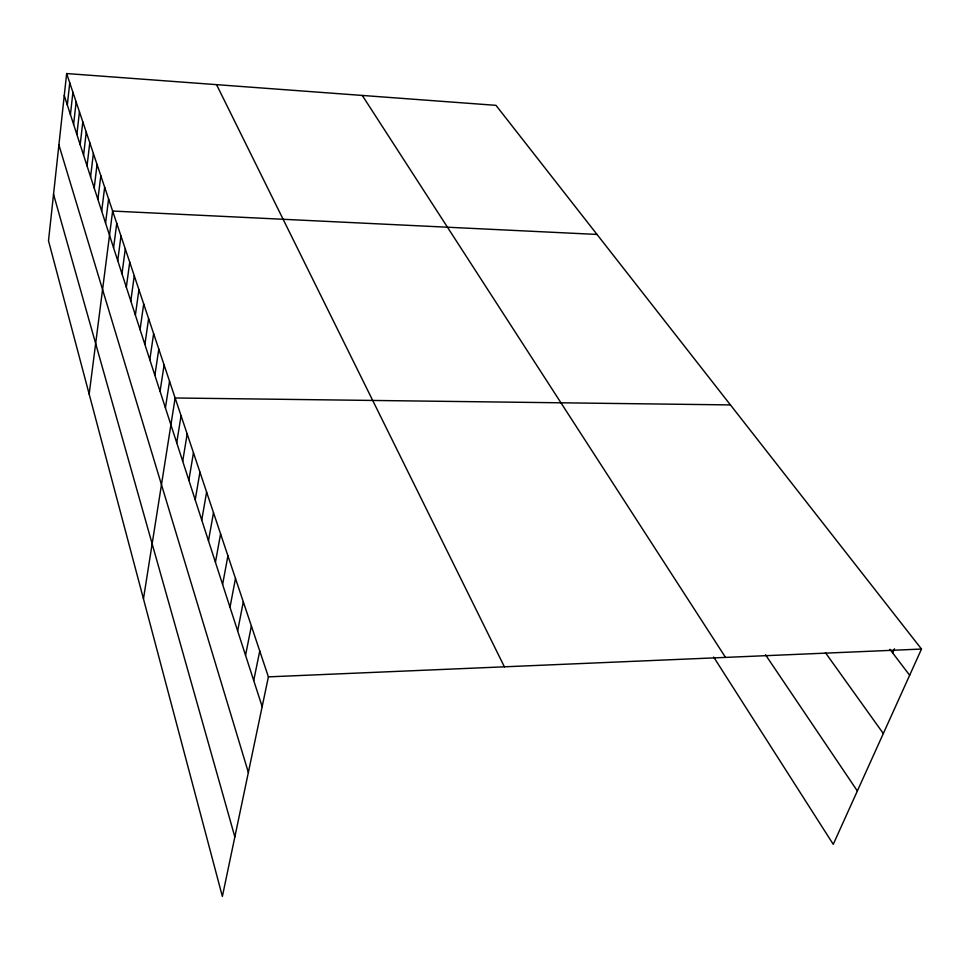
<?xml version="1.0" encoding="UTF-8"?>
<svg xmlns="http://www.w3.org/2000/svg" width="970" height="970" viewBox="0 0 970 970"><rect width="100%" height="100%" fill="white"/><g stroke="black" fill="none" stroke-linecap="round" stroke-linejoin="round"><path stroke-width="1.45" d="M66.651 73.55L48.5 240.742L222.373 896.45L268.399 676.866L66.651 73.55L495.973 105.342L921.5 649.051L833.254 844.324L713.665 657.054M67.318 104.978L69.743 82.814M70.434 114.605L72.908 92.283M73.611 124.427L76.145 101.947M76.872 134.466L79.443 111.817M80.183 144.712L82.814 121.893M83.578 155.188L86.257 132.199M87.045 165.882L89.786 142.723M90.586 176.819L93.375 153.478M94.199 187.986L97.061 164.476M97.897 199.42L100.819 175.715M101.692 211.108L104.663 187.222M105.56 223.064L108.604 198.995M89.167 394.123L112.629 211.048L596.999 234.437M113.575 247.811L116.752 223.379M117.734 260.627L120.971 236.001M121.977 273.758L125.3 248.938M126.33 287.205L129.737 262.191M130.804 300.991L134.272 275.783M135.376 315.117L138.94 289.703M140.068 329.594L143.705 303.986M144.882 344.447L148.616 318.645M149.816 359.688L153.636 333.68M154.873 375.329L158.801 349.115M160.074 391.395L164.1 364.962M165.421 407.885L169.544 381.246M143.463 598.866L175.146 397.979L730.422 404.914M176.722 442.781L181.075 415.718M182.7 461.259L187.174 433.966M188.859 480.271L193.466 452.76M195.212 499.853L199.941 472.123M201.748 520.041L206.61 492.081M208.477 540.836L213.497 512.657M215.425 562.297L220.59 533.888M222.603 584.437L227.926 555.798M229.999 607.293L235.492 578.435M237.65 630.9L243.312 601.812M245.543 655.284L251.388 625.989M253.716 680.516L259.754 650.991M892.655 652.919L894.473 648.809M268.399 676.866L921.5 649.051M889.902 649.306L909.654 675.253M825.421 652.677L883.318 733.538M765.463 654.714L857.359 790.974M362.283 95.448L725.511 657.393M216.552 84.645L504.4 666.814M64.262 95.545L262.167 706.609M58.903 144.954L248.368 772.46M53.544 194.291L234.849 836.928"/></g></svg>
